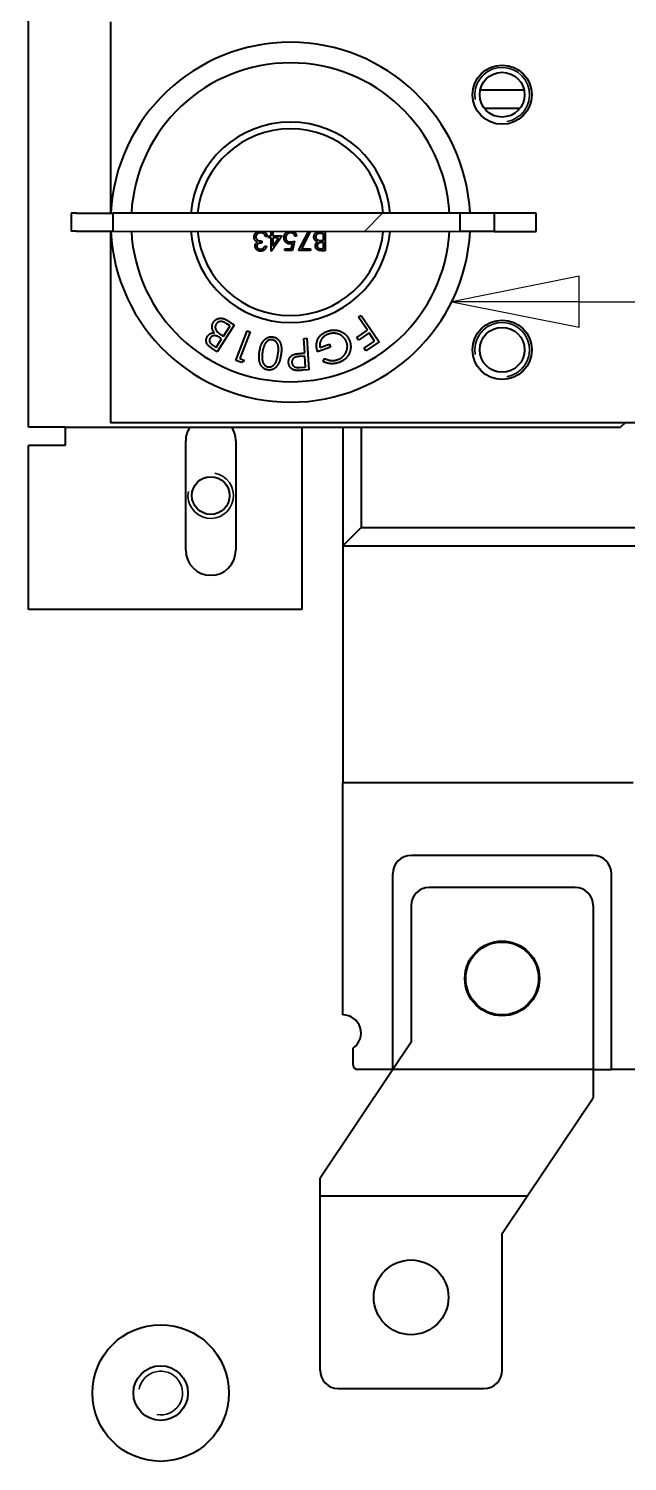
# Model space of a CAD drawing. Header units: millimetres. Extents: x 0 to 5887, y 0 to 4158.
# Drawn here: x 1033.8 to 1099.5, y 3104.4 to 3261.6 of the extents above; entities that cross this region are included whole.
import ezdxf

# ---------------------------------------------------------------- set-up
doc = ezdxf.new("R2010")
doc.units = ezdxf.units.MM
doc.header["$LTSCALE"] = 7
for name, color, linetype, lineweight in [('가시적인 것(ISO)', 3, 'Continuous', 40), ('가시적인 좁은 것(ISO)', 3, 'Continuous', 35), ('기호(ISO)', 5, 'Continuous', 25), ('해치(ISO)', 7, 'Continuous', 18)]:
    doc.layers.add(name, color=color, linetype=linetype, lineweight=lineweight)

# ---------------------------------------------------------------- blocks, each defined once
blk = doc.blocks.new('품번기호9')
at = {"layer": '기호(ISO)', "color": 7}
for p, q in [((156.321, 462.066), (154.321, 461.666)), ((156.321, 461.266), (156.321, 462.066)), ((156.321, 461.666), (154.321, 461.666)), ((154.321, 461.666), (156.321, 461.266)), ((156.321, 461.666), (198.579, 461.666))]:
    blk.add_line(p, q, dxfattribs=at)
at = {"layer": '기호(ISO)', "color": 7, "flags": 128}
blk.add_lwpolyline([(156.321, 462.066), (154.321, 461.666), (156.321, 461.266), (156.321, 462.066)], dxfattribs=at)
at = {"layer": '기호(ISO)', "color": 7}
blk.add_solid([(156.321, 462.066), (154.321, 461.666), (156.321, 461.266), (156.321, 462.066)], dxfattribs=at)

msp = doc.modelspace()

# ---------------------------------------------------------------- hatches: boundary and pattern name
at = {"layer": '해치(ISO)'}
h = msp.add_hatch(dxfattribs=at)
h.set_pattern_fill('ANSI31', color=256, scale=177.8, style=0)
h.set_pattern_definition([(45, (0, 0), (-15.71545, 15.71545), [])])
h.paths.add_polyline_path([(1084.9068, 3241.3826), (1084.9059, 3239.3826), (1089.5332, 3239.3806), (1089.5341, 3241.3806)])
h.paths.add_polyline_path([(1081.1605, 3239.3842), (1081.1613, 3241.3842), (1043.0177, 3241.4008), (1043.0168, 3239.4008)])

# ---------------------------------------------------------------- linework, layer by layer
at = {"layer": '가시적인 것(ISO)'}
for p, q in [((1033.7836, 3217.8923), (1033.7836, 3262.8923)), ((1042.7836, 3262.3923), (1042.7836, 3241.4009)), ((1088.1908, 3254.8923), (1083.3765, 3254.8923)), ((1087.7315, 3252.8923), (1083.8358, 3252.8923)), ((1038.471, 3241.4028), (1038.4702, 3239.4028)), ((1039.0559, 3241.4025), (1038.471, 3241.4028)), ((1039.0559, 3241.4025), (1043.0177, 3241.4008)), ((1043.0177, 3241.4008), (1043.0168, 3239.4008)), ((1081.1613, 3241.3842), (1043.0177, 3241.4008)), ((1081.1605, 3239.3842), (1081.1613, 3241.3842)), ((1084.9068, 3241.3826), (1081.1613, 3241.3842)), ((1084.9068, 3241.3826), (1084.9059, 3239.3826)), ((1089.5341, 3241.3806), (1084.9068, 3241.3826)), ((1089.5332, 3239.3806), (1089.5341, 3241.3806)), ((1039.055, 3239.4025), (1038.4702, 3239.4028)), ((1039.055, 3239.4025), (1043.0168, 3239.4008)), ((1042.7836, 3239.4009), (1042.7836, 3218.3923)), ((1043.0168, 3239.4008), (1081.1605, 3239.3842)), ((1060.4163, 3238.9048), (1060.4165, 3239.3932)), ((1060.6065, 3239.3932), (1060.6063, 3238.9047)), ((1063.4278, 3237.2753), (1064.5135, 3239.3915)), ((1064.7054, 3239.3553), (1063.7493, 3237.4922)), ((1064.6399, 3239.3914), (1064.7054, 3239.3553)), ((1066.3595, 3239.3907), (1066.3586, 3237.274)), ((1084.9059, 3239.3826), (1081.1605, 3239.3842)), ((1084.9059, 3239.3826), (1089.5332, 3239.3806)), ((1059.3849, 3238.3354), (1059.3848, 3238.1183)), ((1059.9821, 3238.8236), (1059.7921, 3238.8236)), ((1060.172, 3238.6878), (1060.1721, 3238.9049)), ((1060.4162, 3238.6877), (1060.172, 3238.6878)), ((1060.1721, 3238.9049), (1060.4163, 3238.9048)), ((1060.4156, 3237.2223), (1060.4162, 3238.6877)), ((1061.6103, 3238.9043), (1060.4542, 3237.2223)), ((1060.6062, 3238.6876), (1060.6058, 3237.7683)), ((1060.6058, 3237.7683), (1061.2371, 3238.6873)), ((1061.2371, 3238.6873), (1060.6062, 3238.6876)), ((1060.6063, 3238.9047), (1061.6103, 3238.9043)), ((1062.6282, 3237.4927), (1062.7425, 3238.0494)), ((1062.9941, 3238.3338), (1062.7765, 3237.2755)), ((1063.2114, 3238.8493), (1063.0214, 3238.8494)), ((1066.1694, 3239.1736), (1065.8989, 3239.1738)), ((1066.169, 3238.1696), (1066.0414, 3238.1696)), ((1066.0432, 3238.3867), (1066.1691, 3238.3867)), ((1066.1687, 3237.4912), (1066.169, 3238.1696)), ((1066.1691, 3238.3867), (1066.1694, 3239.1736)), ((1059.7103, 3237.7653), (1059.9002, 3237.7653)), ((1060.4542, 3237.2223), (1060.4156, 3237.2223)), ((1061.9081, 3237.2759), (1061.9082, 3237.493)), ((1062.7765, 3237.2755), (1061.9081, 3237.2759)), ((1061.9082, 3237.493), (1062.6282, 3237.4927)), ((1064.7304, 3237.2747), (1063.4278, 3237.2753)), ((1063.7493, 3237.4922), (1064.7305, 3237.4918)), ((1064.7305, 3237.4918), (1064.7304, 3237.2747)), ((1065.9109, 3237.4913), (1066.1687, 3237.4912)), ((1066.3586, 3237.274), (1065.9456, 3237.2742)), ((1070.0227, 3229.9575), (1070.3109, 3230.151)), ((1070.9783, 3228.5356), (1070.0227, 3229.9575)), ((1070.3109, 3230.151), (1072.26, 3227.2505)), ((1056.371, 3229.1142), (1054.4738, 3226.1814)), ((1055.1707, 3227.8893), (1055.8978, 3229.0132)), ((1055.8978, 3229.0132), (1055.5353, 3229.2474)), ((1055.5654, 3229.6358), (1056.371, 3229.1142)), ((1056.5352, 3225.2327), (1057.772, 3228.488)), ((1058.0945, 3228.3653), (1056.979, 3225.429)), ((1057.772, 3228.488), (1058.0945, 3228.3653)), ((1069.8131, 3227.7525), (1070.9783, 3228.5356)), ((1054.0328, 3226.8734), (1054.3714, 3226.6547)), ((1054.3714, 3226.6547), (1054.9793, 3227.5942)), ((1054.9793, 3227.5942), (1054.8117, 3227.7021)), ((1055.0052, 3227.9959), (1055.1707, 3227.8893)), ((1063.9983, 3227.6478), (1064.3461, 3227.6695)), ((1064.1, 3226.0289), (1063.9983, 3227.6478)), ((1064.3461, 3227.6695), (1064.5648, 3224.1885)), ((1065.776, 3226.6326), (1066.8242, 3227.0021)), ((1066.8242, 3227.0021), (1066.9364, 3226.6852)), ((1070.0052, 3227.4664), (1069.8131, 3227.7525)), ((1071.1705, 3228.2496), (1070.0052, 3227.4664)), ((1070.6145, 3226.5599), (1071.7797, 3227.343)), ((1072.26, 3227.2505), (1070.8066, 3226.2738)), ((1071.7797, 3227.343), (1071.1705, 3228.2496)), ((1054.4738, 3226.1814), (1053.8954, 3226.5558)), ((1057.1746, 3224.9894), (1056.5352, 3225.2327)), ((1056.979, 3225.429), (1057.4908, 3225.2348)), ((1057.4908, 3225.2348), (1057.1746, 3224.9894)), ((1064.1217, 3225.6882), (1063.5321, 3225.6587)), ((1063.8518, 3226.0135), (1064.1, 3226.0289)), ((1064.196, 3224.5054), (1064.1217, 3225.6882)), ((1066.9364, 3226.6852), (1065.5194, 3226.186)), ((1066.1224, 3225.0943), (1066.292, 3225.426)), ((1070.8066, 3226.2738), (1070.6145, 3226.5599)), ((1063.5812, 3224.4668), (1064.196, 3224.5054)), ((1064.5648, 3224.1885), (1063.8714, 3224.145)), ((1037.7836, 3217.8923), (1033.7836, 3217.8923)), ((1037.7836, 3217.8923), (1098.7836, 3217.8923)), ((1037.7836, 3217.8923), (1037.7836, 3215.8923)), ((1100.7836, 3218.3923), (1042.7836, 3218.3923)), ((1063.7836, 3217.8923), (1063.7836, 3197.8923)), ((1068.2836, 3217.8923), (1068.2836, 3204.8923)), ((1070.2836, 3217.8923), (1070.2836, 3206.8923)), ((1099.2836, 3218.3923), (1098.7836, 3217.8923)), ((1037.7836, 3215.8923), (1033.7836, 3215.8923)), ((1033.7836, 3197.8923), (1033.7836, 3215.8923)), ((1051.0336, 3204.3923), (1051.0336, 3216.3923)), ((1056.5336, 3216.3923), (1056.5336, 3204.3923)), ((1070.2836, 3206.8923), (1068.2836, 3204.8923)), ((1070.2836, 3206.8923), (1109.7836, 3206.8923)), ((1068.2836, 3204.8923), (1109.7836, 3204.8923)), ((1068.2836, 3204.8923), (1068.2836, 3178.8923)), ((1063.7836, 3197.8923), (1033.7836, 3197.8923)), ((1068.2836, 3153.3923), (1068.2836, 3178.8923)), ((1068.2836, 3178.8923), (1100.1836, 3178.8923)), ((1095.7836, 3170.8923), (1075.7836, 3170.8923)), ((1073.7836, 3147.3923), (1073.7836, 3168.8923)), ((1097.7836, 3147.3923), (1097.7836, 3168.8923)), ((1093.7836, 3167.3923), (1077.7836, 3167.3923)), ((1075.7836, 3165.3923), (1075.7836, 3150.3923)), ((1095.7836, 3165.3923), (1095.7836, 3147.3923)), ((1069.4336, 3147.8923), (1069.4336, 3149.756)), ((1075.7836, 3150.3923), (1073.7836, 3147.4091)), ((1073.7724, 3147.3923), (1065.7836, 3135.4761)), ((1073.7836, 3147.3923), (1069.9336, 3147.3923)), ((1095.7836, 3147.3923), (1073.7836, 3147.3923)), ((1095.7836, 3147.3923), (1097.7836, 3147.3923)), ((1095.7836, 3147.3923), (1095.7836, 3144.3085)), ((1102.1336, 3147.3923), (1097.7836, 3147.3923)), ((1088.5436, 3133.5092), (1095.7836, 3144.3085)), ((1065.7836, 3133.5092), (1065.7836, 3135.4761)), ((1088.5436, 3133.5092), (1065.7836, 3133.5092)), ((1065.7836, 3114.3923), (1065.7836, 3133.5092)), ((1085.7836, 3129.3923), (1088.5436, 3133.5092)), ((1085.7836, 3114.3923), (1085.7836, 3129.3923)), ((1067.7836, 3112.3923), (1083.7836, 3112.3923))]:
    msp.add_line(p, q, dxfattribs=at)
for centre, radius in [((1085.7836, 3254.3923), 3.25), ((1085.7836, 3254.3923), 2.4585), ((1085.7836, 3226.3923), 3.25), ((1085.7836, 3226.3923), 2.4585), ((1053.7836, 3210.3923), 2.067), ((1085.7836, 3157.3923), 4.1), ((1085.7836, 3157.3923), 4), ((1075.7836, 3122.3923), 4.1), ((1048.2836, 3111.8923), 7.5), ((1048.2836, 3111.8923), 3)]:
    msp.add_circle(centre, radius, dxfattribs=at)
for centre, radius, start, end in [((1062.5336, 3240.3923), 19.75, 2.877428, 177.072842), ((1062.5336, 3240.3923), 17.5, 3.250964, 176.699306), ((1062.5336, 3240.3923), 11, 5.191043, 174.759226), ((1062.5336, 3240.3923), 10.25, 5.573873, 174.376397), ((1062.5336, 3240.3923), 19.75, 182.877428, 357.072842), ((1062.5336, 3240.3923), 17.5, 183.250964, 356.699306), ((1062.5336, 3240.3923), 11, 185.191043, 354.759226), ((1062.5336, 3240.3923), 10.25, 185.573873, 354.376397), ((1053.7836, 3216.3923), 2.75, 146.944269, 180), ((1053.7836, 3216.3923), 2.75, 0, 33.055731), ((1053.7836, 3204.3923), 2.75, 180, 0), ((1075.7836, 3168.8923), 2, 90, 180), ((1095.7836, 3168.8923), 2, 0, 90), ((1077.7836, 3165.3923), 2, 90, 180), ((1093.7836, 3165.3923), 2, 0, 90), ((1068.2836, 3151.3923), 2, 305.099632, 90), ((1069.9336, 3147.8923), 0.5, 180, 270), ((1067.7836, 3114.3923), 2, 180, 270), ((1083.7836, 3114.3923), 2, 270, 0)]:
    msp.add_arc(centre, radius, start, end, dxfattribs=at)
for points, knots in [([(1058.5438, 3238.7652), (1058.5449, 3238.7949), (1058.5471, 3238.854), (1058.5665, 3238.9414), (1058.5965, 3239.0268), (1058.6392, 3239.1084), (1058.6912, 3239.1849), (1058.753, 3239.2532), (1058.8239, 3239.312), (1058.8997, 3239.359), (1058.9528, 3239.3838), (1058.9783, 3239.3939)], [0, 0, 0, 0, 0.079648251, 0.158921676, 0.239619495, 0.32260943, 0.406034637, 0.487602095, 0.569684627, 0.653036145, 0.726877325, 0.726877325, 0.726877325, 0.726877325]), ([(1059.5698, 3239.3936), (1059.5758, 3239.3912), (1059.6001, 3239.3807), (1059.6415, 3239.3596), (1059.6926, 3239.3273), (1059.7405, 3239.2898), (1059.7852, 3239.2479), (1059.8255, 3239.2008), (1059.8622, 3239.1494), (1059.8942, 3239.093), (1059.923, 3239.0325), (1059.9466, 3238.9671), (1059.9675, 3238.8972), (1059.9771, 3238.8485), (1059.9821, 3238.8236)], [0.289851368, 0.289851368, 0.289851368, 0.289851368, 0.308548432, 0.366397963, 0.424542189, 0.483169996, 0.5422434, 0.601739352, 0.662506002, 0.724855513, 0.789127829, 0.8563464, 0.926295235, 1, 1, 1, 1]), ([(1061.8273, 3238.7011), (1061.8278, 3238.7183), (1061.8286, 3238.7526), (1061.8327, 3238.8035), (1061.8405, 3238.8533), (1061.851, 3238.902), (1061.8647, 3238.9496), (1061.8812, 3238.9961), (1061.9014, 3239.0413), (1061.9236, 3239.0857), (1061.9485, 3239.1281), (1061.9763, 3239.1678), (1062.0055, 3239.2053), (1062.037, 3239.2403), (1062.071, 3239.2725), (1062.1071, 3239.3021), (1062.145, 3239.3296), (1062.1854, 3239.3539), (1062.2258, 3239.3755), (1062.2536, 3239.3872), (1062.2668, 3239.3924)], [0, 0, 0, 0, 0.044014471, 0.087434124, 0.130118399, 0.172553695, 0.214554756, 0.256298092, 0.298438225, 0.340849003, 0.382715189, 0.423924045, 0.464246243, 0.504073671, 0.543861906, 0.583566725, 0.623094319, 0.663229061, 0.703551259, 0.739999376, 0.739999376, 0.739999376, 0.739999376]), ([(1062.834, 3239.3922), (1062.8415, 3239.3888), (1062.8665, 3239.377), (1062.9073, 3239.3532), (1062.956, 3239.3199), (1063.0011, 3239.2807), (1063.0429, 3239.2378), (1063.0803, 3239.1912), (1063.1136, 3239.1418), (1063.1423, 3239.0892), (1063.1668, 3239.0336), (1063.186, 3238.9749), (1063.2015, 3238.9133), (1063.2081, 3238.8708), (1063.2114, 3238.8493)], [0.28511236, 0.28511236, 0.28511236, 0.28511236, 0.310637179, 0.370766408, 0.431614744, 0.493522974, 0.555883455, 0.617342367, 0.678668039, 0.74071136, 0.802985363, 0.86680258, 0.932347171, 1, 1, 1, 1]), ([(1065.1109, 3238.7904), (1065.1115, 3238.811), (1065.1127, 3238.8517), (1065.1213, 3238.9114), (1065.1359, 3238.9685), (1065.1559, 3239.0233), (1065.182, 3239.0757), (1065.2138, 3239.1257), (1065.2517, 3239.173), (1065.2941, 3239.2179), (1065.342, 3239.2583), (1065.3938, 3239.2943), (1065.4499, 3239.3238), (1065.5096, 3239.3487), (1065.5734, 3239.3676), (1065.6412, 3239.3809), (1065.7128, 3239.3898), (1065.7619, 3239.3905), (1065.7871, 3239.3909)], [0, 0, 0, 0, 0.06116028, 0.12033456, 0.17818026, 0.23523513, 0.29268296, 0.35118625, 0.41045661, 0.47171985, 0.5337612, 0.59573902, 0.65788752, 0.72129518, 0.78682251, 0.85468615, 0.92547799, 1, 1, 1, 1]), ([(1058.67, 3238.3891), (1058.6598, 3238.403), (1058.6396, 3238.4307), (1058.6147, 3238.4752), (1058.5921, 3238.5202), (1058.5745, 3238.5668), (1058.5609, 3238.6147), (1058.5511, 3238.6637), (1058.5451, 3238.7141), (1058.5443, 3238.7481), (1058.5438, 3238.7652)], [0, 0, 0, 0, 0.12813551, 0.25417271, 0.37811165, 0.50171226, 0.62398631, 0.74709561, 0.87287464, 1, 1, 1, 1]), ([(1058.6519, 3237.773), (1058.6527, 3237.7954), (1058.654, 3237.8392), (1058.6658, 3237.9031), (1058.6855, 3237.9634), (1058.7128, 3238.0202), (1058.7481, 3238.0732), (1058.7908, 3238.1226), (1058.8413, 3238.1685), (1058.8796, 3238.1948), (1058.8993, 3238.2084)], [0, 0, 0, 0, 0.12806755, 0.25060832, 0.37063017, 0.49007225, 0.61037476, 0.73431307, 0.8632165, 1, 1, 1, 1]), ([(1058.8993, 3238.2084), (1058.8768, 3238.2192), (1058.8322, 3238.2408), (1058.7714, 3238.2831), (1058.7162, 3238.3319), (1058.6855, 3238.37), (1058.67, 3238.3891)], [0, 0, 0, 0, 0.2538796, 0.50300892, 0.75029108, 1, 1, 1, 1]), ([(1059.2729, 3239.2309), (1059.2531, 3239.2306), (1059.2144, 3239.2298), (1059.1578, 3239.2232), (1059.1041, 3239.2134), (1059.0536, 3239.1984), (1059.0059, 3239.1798), (1058.9615, 3239.1564), (1058.9199, 3239.129), (1058.8816, 3239.0979), (1058.8471, 3239.0638), (1058.8168, 3239.0281), (1058.791, 3238.991), (1058.7702, 3238.9523), (1058.7537, 3238.9121), (1058.7426, 3238.8703), (1058.7348, 3238.8274), (1058.7341, 3238.7981), (1058.7338, 3238.7834)], [0, 0, 0, 0, 0.07607174, 0.14875171, 0.21840279, 0.28575958, 0.35059802, 0.41496404, 0.47806934, 0.54176068, 0.60434986, 0.66407502, 0.72146362, 0.77758713, 0.83264445, 0.88784351, 0.94346034, 1, 1, 1, 1]), ([(1058.7338, 3238.7834), (1058.7347, 3238.7637), (1058.7365, 3238.7243), (1058.7506, 3238.6664), (1058.7738, 3238.6106), (1058.8062, 3238.5579), (1058.8457, 3238.5091), (1058.8919, 3238.4655), (1058.9451, 3238.4295), (1058.9941, 3238.4046), (1059.0375, 3238.3876), (1059.0746, 3238.3763), (1059.1162, 3238.3667), (1059.1617, 3238.3578), (1059.2115, 3238.3502), (1059.2655, 3238.3439), (1059.3238, 3238.3388), (1059.3641, 3238.3365), (1059.3849, 3238.3354)], [0, 0, 0, 0, 0.066909186, 0.13348544, 0.201035117, 0.27123434, 0.342879984, 0.41383613, 0.485976622, 0.560229557, 0.599884181, 0.64405484, 0.691891932, 0.744687524, 0.801491775, 0.862857698, 0.929328379, 1, 1, 1, 1]), ([(1059.3848, 3238.1183), (1059.3586, 3238.1178), (1059.3073, 3238.117), (1059.2324, 3238.1065), (1059.1607, 3238.092), (1059.0939, 3238.0697), (1059.033, 3238.0438), (1058.9802, 3238.0137), (1058.9362, 3237.9802), (1058.9012, 3237.9428), (1058.8749, 3237.9027), (1058.8556, 3237.8609), (1058.8442, 3237.8171), (1058.8427, 3237.7871), (1058.8419, 3237.7721)], [0, 0, 0, 0, 0.11016555, 0.21578726, 0.31802743, 0.41757395, 0.51165049, 0.5961621, 0.67293453, 0.74366956, 0.810677, 0.87405896, 0.9366963, 1, 1, 1, 1]), ([(1059.6265, 3239.1163), (1059.6146, 3239.1254), (1059.591, 3239.1437), (1059.5524, 3239.167), (1059.5119, 3239.1872), (1059.4684, 3239.2026), (1059.4231, 3239.2157), (1059.3751, 3239.2242), (1059.3248, 3239.2301), (1059.2904, 3239.2306), (1059.2729, 3239.2309)], [0, 0, 0, 0, 0.118271305, 0.236177533, 0.355662933, 0.475904165, 0.600127342, 0.728608116, 0.861313476, 1, 1, 1, 1]), ([(1059.7921, 3238.8236), (1059.7872, 3238.8399), (1059.7776, 3238.8716), (1059.7612, 3238.9173), (1059.7426, 3238.9591), (1059.7226, 3238.9974), (1059.7015, 3239.0327), (1059.678, 3239.0639), (1059.6537, 3239.0924), (1059.6354, 3239.1084), (1059.6265, 3239.1163)], [0, 0, 0, 0, 0.14977039, 0.29131641, 0.42596637, 0.55215957, 0.67152741, 0.78612163, 0.89532507, 1, 1, 1, 1]), ([(1062.4932, 3238.0084), (1062.4695, 3238.0089), (1062.4231, 3238.0099), (1062.3551, 3238.0196), (1062.2902, 3238.0348), (1062.2285, 3238.0561), (1062.1699, 3238.0833), (1062.115, 3238.1172), (1062.0629, 3238.1569), (1062.0146, 3238.2025), (1061.9707, 3238.2526), (1061.9322, 3238.3066), (1061.8995, 3238.3638), (1061.8732, 3238.4247), (1061.8521, 3238.4888), (1061.8382, 3238.5567), (1061.8289, 3238.6277), (1061.8279, 3238.6763), (1061.8273, 3238.7011)], [0, 0, 0, 0, 0.06580765, 0.12939427, 0.19089406, 0.25128107, 0.31081496, 0.37037099, 0.43076826, 0.49288125, 0.55510395, 0.61606705, 0.67725603, 0.73825981, 0.80076213, 0.86477758, 0.93104529, 1, 1, 1, 1]), ([(1062.5548, 3239.2295), (1062.5366, 3239.229), (1062.501, 3239.228), (1062.4485, 3239.2205), (1062.3978, 3239.209), (1062.3494, 3239.1917), (1062.3025, 3239.1706), (1062.2582, 3239.1436), (1062.2153, 3239.1125), (1062.1751, 3239.0768), (1062.1383, 3239.0376), (1062.1058, 3238.9956), (1062.0787, 3238.9508), (1062.0558, 3238.9039), (1062.0385, 3238.8545), (1062.0261, 3238.8028), (1062.0188, 3238.7487), (1062.0178, 3238.7117), (1062.0173, 3238.6929)], [0, 0, 0, 0, 0.0642073, 0.12642469, 0.18768028, 0.24821642, 0.30830506, 0.36966099, 0.43169855, 0.49594689, 0.55975802, 0.62229541, 0.68391064, 0.74509241, 0.80674023, 0.86908662, 0.93329, 1, 1, 1, 1]), ([(1062.0173, 3238.6929), (1062.0177, 3238.6759), (1062.0185, 3238.6427), (1062.0248, 3238.5941), (1062.0359, 3238.5481), (1062.0512, 3238.5045), (1062.0707, 3238.4632), (1062.0946, 3238.4242), (1062.1232, 3238.3881), (1062.1559, 3238.3548), (1062.1917, 3238.324), (1062.2313, 3238.2978), (1062.2737, 3238.2757), (1062.3186, 3238.2566), (1062.367, 3238.243), (1062.4178, 3238.2327), (1062.4718, 3238.2267), (1062.5087, 3238.2259), (1062.5276, 3238.2254)], [0, 0, 0, 0, 0.06535138, 0.12791603, 0.18836021, 0.24721608, 0.30563013, 0.36376984, 0.42266091, 0.48268729, 0.54330022, 0.60411796, 0.66496489, 0.72741349, 0.79146763, 0.85805544, 0.92703681, 1, 1, 1, 1]), ([(1062.7425, 3238.0494), (1062.7201, 3238.0432), (1062.6767, 3238.0312), (1062.6126, 3238.018), (1062.5517, 3238.01), (1062.5123, 3238.0089), (1062.4932, 3238.0084)], [0, 0, 0, 0, 0.27506837, 0.53290146, 0.77397346, 1, 1, 1, 1]), ([(1062.5276, 3238.2254), (1062.544, 3238.2258), (1062.5779, 3238.2265), (1062.6299, 3238.2318), (1062.6845, 3238.2404), (1062.7415, 3238.2522), (1062.8012, 3238.2677), (1062.8633, 3238.2862), (1062.928, 3238.3084), (1062.9716, 3238.3252), (1062.9941, 3238.3338)], [0, 0, 0, 0, 0.10220304, 0.21102334, 0.32509966, 0.4465021, 0.57378772, 0.70890071, 0.85035787, 1, 1, 1, 1]), ([(1063.0214, 3238.8494), (1063.0168, 3238.8696), (1063.0078, 3238.9084), (1062.9881, 3238.9629), (1062.964, 3239.0115), (1062.9354, 3239.0548), (1062.9012, 3239.0925), (1062.8622, 3239.1262), (1062.8184, 3239.1565), (1062.7698, 3239.1818), (1062.7185, 3239.2034), (1062.6649, 3239.2178), (1062.6103, 3239.2279), (1062.5733, 3239.229), (1062.5548, 3239.2295)], [0, 0, 0, 0, 0.09468725, 0.18199416, 0.26437695, 0.34217986, 0.41861761, 0.49650908, 0.57736909, 0.66151059, 0.74673255, 0.83125798, 0.91520562, 1, 1, 1, 1]), ([(1065.5182, 3238.2492), (1065.4941, 3238.2584), (1065.4481, 3238.2761), (1065.3848, 3238.3073), (1065.3303, 3238.3413), (1065.2841, 3238.3784), (1065.2446, 3238.4184), (1065.2101, 3238.4619), (1065.1807, 3238.5094), (1065.1555, 3238.5605), (1065.1358, 3238.6146), (1065.1211, 3238.6711), (1065.1127, 3238.7301), (1065.1115, 3238.7701), (1065.1109, 3238.7904)], [0, 0, 0, 0, 0.10605749, 0.20291426, 0.29030017, 0.37022257, 0.44638372, 0.5213969, 0.59829108, 0.67614247, 0.7555287, 0.83488717, 0.91664605, 1, 1, 1, 1]), ([(1065.2733, 3237.799), (1065.274, 3237.8223), (1065.2753, 3237.8683), (1065.2878, 3237.9355), (1065.3072, 3237.9994), (1065.3343, 3238.0599), (1065.3695, 3238.1155), (1065.4111, 3238.1668), (1065.4614, 3238.2115), (1065.499, 3238.2365), (1065.5182, 3238.2492)], [0, 0, 0, 0, 0.13056911, 0.25658061, 0.38055162, 0.50362292, 0.62573932, 0.74754858, 0.87176612, 1, 1, 1, 1]), ([(1065.9456, 3237.2742), (1065.9254, 3237.2743), (1065.8862, 3237.2745), (1065.8292, 3237.2777), (1065.7758, 3237.2821), (1065.7261, 3237.289), (1065.6799, 3237.2974), (1065.6372, 3237.3075), (1065.5982, 3237.3197), (1065.5515, 3237.3389), (1065.4984, 3237.3676), (1065.4408, 3237.4099), (1065.3916, 3237.4616), (1065.3492, 3237.52), (1065.3155, 3237.5842), (1065.2911, 3237.6527), (1065.2757, 3237.7246), (1065.2741, 3237.774), (1065.2733, 3237.799)], [0, 0, 0, 0, 0.0625941, 0.12132294, 0.17668014, 0.2283651, 0.27686845, 0.32187913, 0.36409863, 0.4033557, 0.47796795, 0.55053546, 0.62358446, 0.69817488, 0.77335367, 0.84728113, 0.92281834, 1, 1, 1, 1]), ([(1065.8989, 3239.1738), (1065.8795, 3239.1735), (1065.8422, 3239.1731), (1065.7883, 3239.1717), (1065.7384, 3239.1684), (1065.6926, 3239.1632), (1065.6505, 3239.1575), (1065.6126, 3239.1499), (1065.5785, 3239.1412), (1065.5391, 3239.1277), (1065.4946, 3239.1067), (1065.4467, 3239.0751), (1065.4041, 3239.0374), (1065.3679, 3238.9938), (1065.3382, 3238.9464), (1065.3166, 3238.8961), (1065.3033, 3238.8438), (1065.3017, 3238.8082), (1065.3009, 3238.7903)], [0, 0, 0, 0, 0.07250249, 0.13973899, 0.20179513, 0.25982193, 0.31220599, 0.36077343, 0.40454034, 0.4436981, 0.51684079, 0.58787434, 0.65796542, 0.72896939, 0.79930772, 0.86663578, 0.93311633, 1, 1, 1, 1]), ([(1065.3009, 3238.7903), (1065.301, 3238.7791), (1065.3014, 3238.7569), (1065.3064, 3238.7243), (1065.3136, 3238.6927), (1065.323, 3238.6621), (1065.3366, 3238.6329), (1065.3526, 3238.6047), (1065.3713, 3238.5773), (1065.4005, 3238.5427), (1065.4429, 3238.5028), (1065.5032, 3238.4637), (1065.5717, 3238.4322), (1065.6215, 3238.4188), (1065.6471, 3238.4119)], [0, 0, 0, 0, 0.0602874, 0.11960235, 0.17750337, 0.23514266, 0.29213259, 0.35087121, 0.41009786, 0.47073152, 0.5948287, 0.72257882, 0.85669139, 1, 1, 1, 1]), ([(1066.0414, 3238.1696), (1066.0227, 3238.1694), (1065.9867, 3238.169), (1065.9345, 3238.1676), (1065.886, 3238.1639), (1065.8414, 3238.1602), (1065.8006, 3238.1541), (1065.7639, 3238.1469), (1065.7306, 3238.1392), (1065.6921, 3238.1262), (1065.6486, 3238.1069), (1065.6021, 3238.077), (1065.5611, 3238.0414), (1065.5265, 3238.0003), (1065.4982, 3237.9551), (1065.4785, 3237.9063), (1065.4651, 3237.8554), (1065.4639, 3237.8205), (1065.4633, 3237.8027)], [0, 0, 0, 0, 0.07230103, 0.13970033, 0.20228851, 0.26059953, 0.31319033, 0.36173893, 0.40570648, 0.44553998, 0.51883196, 0.58977824, 0.65886748, 0.72843048, 0.7972827, 0.86481538, 0.93136375, 1, 1, 1, 1]), ([(1065.4633, 3237.8027), (1065.4636, 3237.791), (1065.4642, 3237.7679), (1065.4693, 3237.7343), (1065.478, 3237.7027), (1065.4891, 3237.6727), (1065.5047, 3237.6451), (1065.5231, 3237.6192), (1065.5452, 3237.5956), (1065.5705, 3237.5736), (1065.5995, 3237.5541), (1065.6323, 3237.537), (1065.6693, 3237.5232), (1065.7099, 3237.5112), (1065.7547, 3237.5027), (1065.8032, 3237.4956), (1065.8557, 3237.492), (1065.8921, 3237.4915), (1065.9109, 3237.4913)], [0, 0, 0, 0, 0.05700313, 0.11181787, 0.16440237, 0.2158698, 0.26684111, 0.31747896, 0.36990214, 0.42340045, 0.4797184, 0.5392415, 0.60243069, 0.67102955, 0.7444848, 0.82345397, 0.90874031, 1, 1, 1, 1]), ([(1065.6471, 3238.4119), (1065.6574, 3238.4098), (1065.6798, 3238.4053), (1065.7162, 3238.4005), (1065.7577, 3238.3962), (1065.8046, 3238.393), (1065.8567, 3238.3898), (1065.9143, 3238.3885), (1065.977, 3238.3869), (1066.0205, 3238.3868), (1066.0432, 3238.3867)], [0, 0, 0, 0, 0.07930649, 0.17195282, 0.27705651, 0.39473058, 0.52617732, 0.67134477, 0.82928526, 1, 1, 1, 1]), ([(1059.2699, 3237.2228), (1059.2423, 3237.2236), (1059.1876, 3237.2253), (1059.1073, 3237.2404), (1059.0299, 3237.2643), (1058.9562, 3237.2973), (1058.8878, 3237.3379), (1058.8269, 3237.3863), (1058.7744, 3237.4415), (1058.7303, 3237.5024), (1058.6958, 3237.5676), (1058.6704, 3237.6346), (1058.6549, 3237.7033), (1058.6529, 3237.7498), (1058.6519, 3237.773)], [0, 0, 0, 0, 0.090254249, 0.178539792, 0.266093034, 0.354630978, 0.441886153, 0.525746915, 0.608113634, 0.690197273, 0.770821484, 0.848326181, 0.92401174, 1, 1, 1, 1]), ([(1058.8419, 3237.7721), (1058.8421, 3237.761), (1058.8426, 3237.739), (1058.8489, 3237.7069), (1058.8583, 3237.6758), (1058.8713, 3237.6457), (1058.8887, 3237.617), (1058.9095, 3237.5894), (1058.9343, 3237.563), (1058.9626, 3237.5383), (1058.9931, 3237.5149), (1059.0265, 3237.495), (1059.0618, 3237.4779), (1059.0991, 3237.4639), (1059.1385, 3237.4533), (1059.1797, 3237.4457), (1059.223, 3237.4409), (1059.2525, 3237.4402), (1059.2675, 3237.4399)], [0, 0, 0, 0, 0.05527455, 0.10996609, 0.16324744, 0.21807619, 0.27330087, 0.3309093, 0.39099452, 0.45417595, 0.51886154, 0.58331053, 0.64851668, 0.71503089, 0.78250207, 0.85232269, 0.92492849, 1, 1, 1, 1]), ([(1059.2675, 3237.4399), (1059.2916, 3237.4407), (1059.3386, 3237.4423), (1059.4065, 3237.4567), (1059.4696, 3237.4797), (1059.5178, 3237.507), (1059.5535, 3237.5341), (1059.5789, 3237.5577), (1059.6039, 3237.584), (1059.6268, 3237.6145), (1059.65, 3237.6472), (1059.6711, 3237.6837), (1059.6916, 3237.7231), (1059.7039, 3237.751), (1059.7103, 3237.7653)], [0, 0, 0, 0, 0.12271194, 0.23968496, 0.35181586, 0.46376613, 0.52081779, 0.57944829, 0.64060415, 0.70529751, 0.77363388, 0.84466938, 0.92005651, 1, 1, 1, 1]), ([(1059.9002, 3237.7653), (1059.8951, 3237.744), (1059.885, 3237.7023), (1059.864, 3237.6428), (1059.8411, 3237.5865), (1059.8136, 3237.5344), (1059.7837, 3237.4856), (1059.7493, 3237.441), (1059.7122, 3237.3997), (1059.6712, 3237.363), (1059.6282, 3237.3298), (1059.5825, 3237.3014), (1059.5352, 3237.2771), (1059.4859, 3237.257), (1059.4344, 3237.2419), (1059.3812, 3237.2309), (1059.3262, 3237.2238), (1059.2889, 3237.2231), (1059.2699, 3237.2228)], [0, 0, 0, 0, 0.07262535, 0.14197661, 0.20898493, 0.27395687, 0.33688935, 0.39874495, 0.46011589, 0.52082492, 0.58099446, 0.64015193, 0.69862245, 0.75727108, 0.81642669, 0.87625405, 0.93716529, 1, 1, 1, 1]), ([(1054.1933, 3228.2546), (1054.1654, 3228.2911), (1054.1122, 3228.3604), (1054.046, 3228.4665), (1053.9937, 3228.5667), (1053.9574, 3228.6636), (1053.9334, 3228.7581), (1053.9219, 3228.8528), (1053.9196, 3228.9484), (1053.9278, 3229.0447), (1053.9478, 3229.1398), (1053.9772, 3229.2333), (1054.018, 3229.324), (1054.0525, 3229.3812), (1054.07, 3229.4101)], [0, 0, 0, 0, 0.11000736, 0.20905678, 0.29889368, 0.38016559, 0.45629782, 0.53187698, 0.60799276, 0.68494307, 0.76263638, 0.84014411, 0.91928472, 1, 1, 1, 1]), ([(1054.07, 3229.4101), (1054.0892, 3229.4386), (1054.1271, 3229.4947), (1054.1939, 3229.57), (1054.2663, 3229.6366), (1054.3437, 3229.6957), (1054.428, 3229.7449), (1054.518, 3229.7856), (1054.6139, 3229.8178), (1054.7145, 3229.8416), (1054.8185, 3229.8561), (1054.9241, 3229.8576), (1055.0304, 3229.8495), (1055.1368, 3229.8286), (1055.2441, 3229.7976), (1055.3518, 3229.7554), (1055.4594, 3229.7007), (1055.5295, 3229.6578), (1055.5654, 3229.6358)], [0, 0, 0, 0, 0.06083614, 0.11975727, 0.17772522, 0.23473307, 0.29184889, 0.34998489, 0.40937903, 0.47058959, 0.53278343, 0.59485056, 0.65710354, 0.72111991, 0.78658364, 0.85457251, 0.92543213, 1, 1, 1, 1]), ([(1054.3784, 3229.218), (1054.3593, 3229.1854), (1054.3218, 3229.1215), (1054.2891, 3229.0155), (1054.2755, 3228.9061), (1054.282, 3228.7937), (1054.3089, 3228.681), (1054.3562, 3228.5715), (1054.4221, 3228.4653), (1054.4788, 3228.4018), (1054.5082, 3228.3689)], [0, 0, 0, 0, 0.12133259, 0.23831434, 0.3544611, 0.47518645, 0.59907408, 0.72598715, 0.8583055, 1, 1, 1, 1]), ([(1055.5353, 3229.2474), (1055.5092, 3229.2638), (1055.4588, 3229.2955), (1055.3851, 3229.3402), (1055.3151, 3229.3786), (1055.2491, 3229.412), (1055.1868, 3229.439), (1055.1291, 3229.4621), (1055.0752, 3229.479), (1055.0095, 3229.4939), (1054.9302, 3229.5019), (1054.8367, 3229.4985), (1054.7445, 3229.4816), (1054.6555, 3229.4506), (1054.5718, 3229.4087), (1054.4973, 3229.3548), (1054.4304, 3229.2928), (1054.3958, 3229.243), (1054.3784, 3229.218)], [0, 0, 0, 0, 0.070661962, 0.136174046, 0.197233304, 0.253460382, 0.305447369, 0.352540489, 0.395691036, 0.434629395, 0.506711075, 0.577383163, 0.648109909, 0.720524384, 0.792544487, 0.861579558, 0.930448579, 1, 1, 1, 1]), ([(1054.5082, 3228.3689), (1054.5197, 3228.357), (1054.5446, 3228.3314), (1054.5885, 3228.2942), (1054.6393, 3228.2527), (1054.6969, 3228.207), (1054.7636, 3228.1597), (1054.837, 3228.1077), (1054.9182, 3228.0523), (1054.9755, 3228.0152), (1055.0052, 3227.9959)], [0, 0, 0, 0, 0.07963137, 0.17222317, 0.27705267, 0.39577554, 0.52642924, 0.67109119, 0.82914292, 1, 1, 1, 1]), ([(1065.5194, 3226.186), (1065.4991, 3226.2485), (1065.4596, 3226.3705), (1065.42, 3226.5549), (1065.3958, 3226.734), (1065.3911, 3226.9088), (1065.4028, 3227.0784), (1065.4314, 3227.2434), (1065.4791, 3227.403), (1065.5424, 3227.5572), (1065.6228, 3227.7029), (1065.7167, 3227.8398), (1065.8262, 3227.9652), (1065.9501, 3228.0794), (1066.0879, 3228.1837), (1066.2411, 3228.2758), (1066.4077, 3228.3586), (1066.526, 3228.4033), (1066.5865, 3228.4261)], [0, 0, 0, 0, 0.07040353, 0.13728492, 0.20165649, 0.26376799, 0.32425223, 0.38347996, 0.44273308, 0.50233581, 0.56171678, 0.62074416, 0.67983363, 0.73953513, 0.80102138, 0.86460878, 0.93077792, 1, 1, 1, 1]), ([(1066.5865, 3228.4261), (1066.6243, 3228.4388), (1066.6987, 3228.4637), (1066.8106, 3228.4956), (1066.9216, 3228.5207), (1067.0313, 3228.5405), (1067.1399, 3228.5538), (1067.2471, 3228.5616), (1067.3531, 3228.5639), (1067.4578, 3228.5598), (1067.5611, 3228.5487), (1067.6636, 3228.5338), (1067.7647, 3228.512), (1067.8643, 3228.4837), (1067.9627, 3228.45), (1068.0598, 3228.4106), (1068.1558, 3228.3652), (1068.2182, 3228.3306), (1068.2496, 3228.3132)], [0, 0, 0, 0, 0.069338784, 0.136560527, 0.20248218, 0.267357501, 0.33047967, 0.392880691, 0.454319582, 0.514981876, 0.575091966, 0.635155236, 0.695076446, 0.755090102, 0.815296472, 0.875880968, 0.937567164, 1, 1, 1, 1]), ([(1053.8954, 3226.5558), (1053.8672, 3226.5743), (1053.8125, 3226.6102), (1053.7354, 3226.6656), (1053.665, 3226.7204), (1053.6012, 3226.7745), (1053.5432, 3226.8272), (1053.4937, 3226.8809), (1053.4498, 3226.9328), (1053.4004, 3227.0003), (1053.3521, 3227.0879), (1053.3097, 3227.198), (1053.2853, 3227.3133), (1053.2775, 3227.4318), (1053.2874, 3227.5504), (1053.3139, 3227.6664), (1053.3561, 3227.7789), (1053.3976, 3227.8481), (1053.4186, 3227.883)], [0, 0, 0, 0, 0.06317513, 0.12249852, 0.17805203, 0.23026898, 0.27924342, 0.32480175, 0.36709027, 0.4066063, 0.4813176, 0.55396636, 0.62699445, 0.70117998, 0.77589899, 0.84911602, 0.92371423, 1, 1, 1, 1]), ([(1053.4186, 3227.883), (1053.4405, 3227.914), (1053.4838, 3227.975), (1053.5609, 3228.0559), (1053.6481, 3228.1233), (1053.7431, 3228.1796), (1053.8468, 3228.2207), (1053.9568, 3228.2484), (1054.0735, 3228.2605), (1054.1527, 3228.2566), (1054.1933, 3228.2546)], [0, 0, 0, 0, 0.12568869, 0.2479089, 0.36881519, 0.49002158, 0.61276391, 0.73736823, 0.86513229, 1, 1, 1, 1]), ([(1053.7236, 3227.6853), (1053.7134, 3227.6687), (1053.6936, 3227.6363), (1053.6704, 3227.5851), (1053.6527, 3227.5342), (1053.6412, 3227.483), (1053.6363, 3227.4316), (1053.6379, 3227.3801), (1053.6448, 3227.3285), (1053.6583, 3227.2769), (1053.6788, 3227.2253), (1053.7072, 3227.1742), (1053.7428, 3227.123), (1053.7863, 3227.0723), (1053.837, 3227.0217), (1053.8953, 3226.9717), (1053.9607, 3226.9214), (1054.0083, 3226.8897), (1054.0328, 3226.8734)], [0, 0, 0, 0, 0.05916729, 0.11538711, 0.17015881, 0.22251297, 0.27456794, 0.32640467, 0.37870588, 0.43224952, 0.48800587, 0.54709221, 0.60931443, 0.67729855, 0.74957541, 0.82656779, 0.91061548, 1, 1, 1, 1]), ([(1054.8117, 3227.7021), (1054.787, 3227.7179), (1054.7393, 3227.7483), (1054.6693, 3227.7908), (1054.6026, 3227.827), (1054.5401, 3227.8589), (1054.4814, 3227.8855), (1054.4265, 3227.9075), (1054.3755, 3227.9246), (1054.3132, 3227.9394), (1054.2386, 3227.9488), (1054.1506, 3227.9478), (1054.0649, 3227.9326), (1053.9824, 3227.9055), (1053.9051, 3227.8664), (1053.8359, 3227.8157), (1053.7737, 3227.756), (1053.7404, 3227.709), (1053.7236, 3227.6853)], [0, 0, 0, 0, 0.07119721, 0.13740928, 0.19889838, 0.25552125, 0.30786648, 0.35552145, 0.39915069, 0.4382605, 0.51093648, 0.58134834, 0.65107472, 0.72163522, 0.79171668, 0.86042548, 0.92948292, 1, 1, 1, 1]), ([(1059.134, 3226.1815), (1059.1429, 3226.2341), (1059.1601, 3226.3368), (1059.1897, 3226.486), (1059.2244, 3226.626), (1059.2618, 3226.7569), (1059.3034, 3226.8787), (1059.348, 3226.9917), (1059.3963, 3227.0957), (1059.4483, 3227.191), (1059.5041, 3227.2779), (1059.5616, 3227.3586), (1059.6227, 3227.4323), (1059.6866, 3227.4995), (1059.7526, 3227.5613), (1059.8221, 3227.6156), (1059.8937, 3227.6648), (1059.9689, 3227.7056), (1060.0454, 3227.7409), (1060.1233, 3227.7696), (1060.2022, 3227.7922), (1060.2821, 3227.8086), (1060.3631, 3227.8173), (1060.4446, 3227.8212), (1060.5272, 3227.8176), (1060.5821, 3227.8103), (1060.6099, 3227.8067)], [0, 0, 0, 0, 0.06498691, 0.12682687, 0.18515129, 0.24054355, 0.29256155, 0.34186746, 0.38833891, 0.43215148, 0.47399355, 0.51395754, 0.5527638, 0.59040793, 0.62685843, 0.66272659, 0.69777244, 0.73254569, 0.76667362, 0.80034884, 0.83349806, 0.86659471, 0.89953069, 0.93257346, 0.96590056, 1, 1, 1, 1]), ([(1059.7251, 3227.0046), (1059.7097, 3226.9748), (1059.6785, 3226.9143), (1059.6379, 3226.8186), (1059.5989, 3226.7183), (1059.5641, 3226.6124), (1059.5324, 3226.5013), (1059.5048, 3226.3849), (1059.4791, 3226.2635), (1059.4655, 3226.1804), (1059.4586, 3226.138)], [0, 0, 0, 0, 0.110167585, 0.224290553, 0.342236332, 0.464686023, 0.591154489, 0.722602138, 0.858633823, 1, 1, 1, 1]), ([(1060.5496, 3227.4961), (1060.5115, 3227.5004), (1060.4355, 3227.5089), (1060.3203, 3227.4949), (1060.2059, 3227.4651), (1060.1137, 3227.4226), (1060.042, 3227.3798), (1059.9899, 3227.3414), (1059.9398, 3227.2985), (1059.892, 3227.2499), (1059.8469, 3227.1958), (1059.8029, 3227.1375), (1059.7622, 3227.0734), (1059.7376, 3227.0279), (1059.7251, 3227.0046)], [0, 0, 0, 0, 0.11147237, 0.22256854, 0.33622493, 0.45526865, 0.51737868, 0.57985834, 0.64370049, 0.70977334, 0.77849988, 0.84915872, 0.92275835, 1, 1, 1, 1]), ([(1061.1631, 3225.8744), (1061.1701, 3225.9215), (1061.1839, 3226.0131), (1061.1989, 3226.1467), (1061.2106, 3226.2717), (1061.2171, 3226.3884), (1061.2184, 3226.4967), (1061.216, 3226.5969), (1061.2084, 3226.6884), (1061.1965, 3226.7723), (1061.1801, 3226.8497), (1061.1601, 3226.9227), (1061.1351, 3226.9912), (1061.1082, 3227.0567), (1061.0756, 3227.1171), (1061.0408, 3227.1745), (1061.0013, 3227.2274), (1060.944, 3227.2906), (1060.8675, 3227.3598), (1060.7674, 3227.425), (1060.6618, 3227.4737), (1060.5869, 3227.4886), (1060.5496, 3227.4961)], [0, 0, 0, 0, 0.073814213, 0.143357293, 0.208000965, 0.268132739, 0.324202204, 0.375585167, 0.423135719, 0.466257971, 0.506552349, 0.54560513, 0.583245401, 0.6193891, 0.654985688, 0.68941645, 0.723272431, 0.756825635, 0.821378167, 0.882275293, 0.941220442, 1, 1, 1, 1]), ([(1060.6099, 3227.8067), (1060.6371, 3227.802), (1060.6909, 3227.7929), (1060.7689, 3227.7703), (1060.8443, 3227.7439), (1060.9169, 3227.7117), (1060.9861, 3227.6727), (1061.0533, 3227.6296), (1061.1161, 3227.5791), (1061.1768, 3227.5246), (1061.2337, 3227.4644), (1061.2854, 3227.398), (1061.3335, 3227.3272), (1061.376, 3227.2504), (1061.4146, 3227.1689), (1061.4492, 3227.0823), (1061.4785, 3226.9902), (1061.503, 3226.8924), (1061.5229, 3226.7875), (1061.537, 3226.6745), (1061.5433, 3226.5524), (1061.5449, 3226.4219), (1061.5394, 3226.283), (1061.5292, 3226.1354), (1061.5112, 3225.979), (1061.4957, 3225.872), (1061.4877, 3225.8169)], [0, 0, 0, 0, 0.03385227, 0.06689593, 0.0994521, 0.13179547, 0.16426695, 0.19679281, 0.22966061, 0.26294965, 0.29682255, 0.33112354, 0.36603385, 0.40184733, 0.43865583, 0.47661768, 0.51606108, 0.55715902, 0.60034616, 0.64686272, 0.69683414, 0.75016695, 0.80697277, 0.86733715, 0.93167601, 1, 1, 1, 1]), ([(1066.6882, 3228.1099), (1066.647, 3228.0943), (1066.5661, 3228.0638), (1066.4507, 3228.0083), (1066.344, 3227.9448), (1066.2443, 3227.8754), (1066.1528, 3227.7981), (1066.0701, 3227.713), (1065.9951, 3227.6212), (1065.9289, 3227.5227), (1065.8718, 3227.4198), (1065.8248, 3227.3138), (1065.7898, 3227.2054), (1065.7651, 3227.0949), (1065.7511, 3226.9822), (1065.7476, 3226.8672), (1065.7549, 3226.7499), (1065.7689, 3226.672), (1065.776, 3226.6326)], [0, 0, 0, 0, 0.06929091, 0.13634373, 0.20141146, 0.26487249, 0.3276002, 0.38985569, 0.45164192, 0.51426789, 0.57659199, 0.63695643, 0.69659726, 0.7558478, 0.81524243, 0.8753117, 0.93695942, 1, 1, 1, 1]), ([(1068.706, 3227.2229), (1068.6945, 3227.2535), (1068.6717, 3227.3143), (1068.6297, 3227.4022), (1068.583, 3227.4873), (1068.5294, 3227.5686), (1068.4704, 3227.6466), (1068.4057, 3227.7211), (1068.3352, 3227.7923), (1068.2593, 3227.8596), (1068.1793, 3227.923), (1068.0943, 3227.9786), (1068.0079, 3228.0304), (1067.9172, 3228.0745), (1067.8237, 3228.1134), (1067.7263, 3228.1443), (1067.6267, 3228.1718), (1067.5239, 3228.1908), (1067.4198, 3228.2041), (1067.3151, 3228.2113), (1067.2104, 3228.2113), (1067.1057, 3228.2041), (1067.0011, 3228.1908), (1066.8964, 3228.1711), (1066.7916, 3228.1447), (1066.7229, 3228.1215), (1066.6882, 3228.1099)], [0, 0, 0, 0, 0.03994553, 0.07948443, 0.11904816, 0.15871722, 0.19853555, 0.23868437, 0.27934051, 0.32107812, 0.36285002, 0.40410452, 0.44526471, 0.48607352, 0.52750714, 0.56902755, 0.61107571, 0.65388084, 0.6968472, 0.73956431, 0.78218554, 0.82490266, 0.86786901, 0.91123627, 0.95522175, 1, 1, 1, 1]), ([(1067.7258, 3225.3131), (1067.7576, 3225.3248), (1067.821, 3225.3481), (1067.9126, 3225.3917), (1068.0018, 3225.4387), (1068.087, 3225.4926), (1068.1692, 3225.5516), (1068.2485, 3225.6161), (1068.3243, 3225.6864), (1068.396, 3225.7617), (1068.4632, 3225.8408), (1068.5252, 3225.9225), (1068.5797, 3226.0077), (1068.6285, 3226.0946), (1068.6699, 3226.1845), (1068.7058, 3226.2766), (1068.7344, 3226.3716), (1068.7568, 3226.4682), (1068.7728, 3226.5654), (1068.7828, 3226.6623), (1068.7862, 3226.7583), (1068.7837, 3226.8535), (1068.7734, 3226.9473), (1068.7584, 3227.0404), (1068.7359, 3227.1325), (1068.716, 3227.1927), (1068.706, 3227.2229)], [0, 0, 0, 0, 0.04256717, 0.08508651, 0.12747432, 0.16951759, 0.21189723, 0.25477243, 0.2980806, 0.34199328, 0.38562112, 0.42869778, 0.47105698, 0.51281096, 0.55401496, 0.59565266, 0.63716647, 0.67884885, 0.72030422, 0.76111765, 0.80145525, 0.84119498, 0.88083763, 0.92021295, 0.95989163, 1, 1, 1, 1]), ([(1069.0474, 3227.3513), (1069.0603, 3227.3124), (1069.086, 3227.2351), (1069.1152, 3227.1172), (1069.1366, 3226.9987), (1069.1489, 3226.8797), (1069.1539, 3226.76), (1069.1512, 3226.6401), (1069.1399, 3226.5194), (1069.1201, 3226.3992), (1069.0937, 3226.2799), (1069.0596, 3226.1635), (1069.0169, 3226.0513), (1068.969, 3225.9418), (1068.9116, 3225.8368), (1068.8479, 3225.7346), (1068.776, 3225.6366), (1068.6978, 3225.5421), (1068.6129, 3225.4522), (1068.5218, 3225.3681), (1068.4245, 3225.2899), (1068.3215, 3225.2177), (1068.2124, 3225.1518), (1068.098, 3225.0914), (1067.9777, 3225.037), (1067.8943, 3225.0062), (1067.852, 3224.9906)], [0, 0, 0, 0, 0.04159923, 0.08271457, 0.12323329, 0.16382152, 0.20421832, 0.24482945, 0.28560681, 0.3272162, 0.36857488, 0.40966897, 0.45024052, 0.49052343, 0.5309983, 0.57164343, 0.61276975, 0.65441705, 0.69623725, 0.73824238, 0.78029111, 0.82290778, 0.86594761, 0.90970446, 0.95423074, 1, 1, 1, 1]), ([(1068.2496, 3228.3132), (1068.2964, 3228.2845), (1068.3887, 3228.2279), (1068.517, 3228.1304), (1068.6337, 3228.0236), (1068.7394, 3227.9075), (1068.8336, 3227.7819), (1068.9177, 3227.6476), (1068.9893, 3227.5034), (1069.0279, 3227.4023), (1069.0474, 3227.3513)], [0, 0, 0, 0, 0.12882628, 0.25420088, 0.37775012, 0.50015392, 0.62245305, 0.74598034, 0.87166818, 1, 1, 1, 1]), ([(1060.049, 3224.1847), (1060.0216, 3224.1897), (1059.9671, 3224.1998), (1059.8871, 3224.2204), (1059.8104, 3224.2482), (1059.7363, 3224.281), (1059.6657, 3224.3208), (1059.5971, 3224.3645), (1059.5327, 3224.4159), (1059.4701, 3224.4714), (1059.4122, 3224.5335), (1059.3574, 3224.6001), (1059.3089, 3224.6735), (1059.2636, 3224.7514), (1059.2238, 3224.8353), (1059.1881, 3224.9245), (1059.1564, 3225.0193), (1059.13, 3225.12), (1059.1075, 3225.227), (1059.0937, 3225.3415), (1059.0843, 3225.4631), (1059.0818, 3225.5923), (1059.0854, 3225.7292), (1059.0957, 3225.8734), (1059.1106, 3226.0253), (1059.1261, 3226.1285), (1059.134, 3226.1815)], [0, 0, 0, 0, 0.03391048, 0.06743477, 0.10035777, 0.13307378, 0.16591685, 0.19881036, 0.23203415, 0.26606724, 0.30046905, 0.33524615, 0.3708983, 0.40733689, 0.44486132, 0.48378228, 0.52425172, 0.5663309, 0.61044807, 0.65718681, 0.70652503, 0.75886519, 0.81433951, 0.87305904, 0.93480513, 1, 1, 1, 1]), ([(1059.4586, 3226.138), (1059.4523, 3226.0955), (1059.4398, 3226.0125), (1059.4265, 3225.8905), (1059.4184, 3225.7737), (1059.4129, 3225.6625), (1059.4129, 3225.5562), (1059.4178, 3225.4554), (1059.4267, 3225.3599), (1059.4401, 3225.2698), (1059.4574, 3225.1848), (1059.4794, 3225.1051), (1059.5035, 3225.0301), (1059.5325, 3224.9607), (1059.5645, 3224.896), (1059.6005, 3224.8368), (1059.6396, 3224.7826), (1059.6965, 3224.7189), (1059.7725, 3224.6499), (1059.8716, 3224.5844), (1059.9767, 3224.5369), (1060.0507, 3224.5217), (1060.0875, 3224.5142)], [0, 0, 0, 0, 0.06656259, 0.12993424, 0.19019183, 0.24781399, 0.30248396, 0.35468112, 0.40414474, 0.45099526, 0.49572893, 0.53850175, 0.57891729, 0.61771273, 0.65495316, 0.6905321, 0.72500325, 0.75834751, 0.82269214, 0.88334435, 0.94186826, 1, 1, 1, 1]), ([(1061.4877, 3225.8169), (1061.4787, 3225.7617), (1061.4612, 3225.6545), (1061.4302, 3225.4995), (1061.3968, 3225.3546), (1061.36, 3225.2202), (1061.3191, 3225.0963), (1061.2759, 3224.9827), (1061.23, 3224.8791), (1061.1795, 3224.7859), (1061.1269, 3224.7006), (1061.0711, 3224.6224), (1061.013, 3224.5501), (1060.9522, 3224.4836), (1060.8871, 3224.425), (1060.8205, 3224.371), (1060.7502, 3224.3241), (1060.6773, 3224.2833), (1060.6022, 3224.2494), (1060.5264, 3224.2199), (1060.4491, 3224.1985), (1060.3711, 3224.1828), (1060.292, 3224.174), (1060.2119, 3224.1701), (1060.1305, 3224.1736), (1060.0763, 3224.181), (1060.049, 3224.1847)], [0, 0, 0, 0, 0.0685607, 0.13310332, 0.19368775, 0.2507384, 0.30381624, 0.35349946, 0.39965323, 0.44258376, 0.48335906, 0.52238249, 0.56027098, 0.59695705, 0.63263985, 0.6674863, 0.70196352, 0.73607113, 0.76977951, 0.80286765, 0.83560182, 0.8680136, 0.90030873, 0.93299273, 0.96624905, 1, 1, 1, 1]), ([(1060.0875, 3224.5142), (1060.1258, 3224.5103), (1060.202, 3224.5026), (1060.3181, 3224.5145), (1060.4325, 3224.5479), (1060.5258, 3224.5903), (1060.5986, 3224.6333), (1060.6517, 3224.6717), (1060.7024, 3224.715), (1060.7514, 3224.7629), (1060.7967, 3224.8166), (1060.8403, 3224.8749), (1060.8816, 3224.9382), (1060.9215, 3225.0069), (1060.9589, 3225.0833), (1060.9935, 3225.1685), (1061.0276, 3225.2625), (1061.0578, 3225.3667), (1061.0871, 3225.4802), (1061.1155, 3225.603), (1061.1402, 3225.7355), (1061.1553, 3225.8271), (1061.1631, 3225.8744)], [0, 0, 0, 0, 0.059454032, 0.118336458, 0.179250282, 0.24319251, 0.276442468, 0.309870985, 0.344514221, 0.379555496, 0.41572849, 0.453201909, 0.492127551, 0.532640895, 0.5761562, 0.623512834, 0.674998043, 0.730847104, 0.791381721, 0.856313787, 0.925906435, 1, 1, 1, 1]), ([(1062.3325, 3224.9793), (1062.3314, 3225.0078), (1062.3292, 3225.0635), (1062.3329, 3225.1455), (1062.3417, 3225.2241), (1062.3571, 3225.2994), (1062.379, 3225.3711), (1062.4062, 3225.4396), (1062.4402, 3225.5042), (1062.4796, 3225.5655), (1062.5242, 3225.6229), (1062.5744, 3225.6755), (1062.6286, 3225.7243), (1062.6878, 3225.7686), (1062.7517, 3225.8084), (1062.82, 3225.8445), (1062.8931, 3225.8752), (1062.944, 3225.8921), (1062.9698, 3225.9006)], [0, 0, 0, 0, 0.07011673, 0.13682684, 0.20160887, 0.26437212, 0.32562341, 0.38569106, 0.44531191, 0.50475808, 0.5645227, 0.62386049, 0.683265, 0.74359313, 0.80528746, 0.86825287, 0.9331342, 1, 1, 1, 1]), ([(1063.5321, 3225.6587), (1063.5033, 3225.6568), (1063.4478, 3225.6532), (1063.3677, 3225.6445), (1063.2935, 3225.6348), (1063.2254, 3225.6239), (1063.1637, 3225.6105), (1063.108, 3225.5958), (1063.0581, 3225.5801), (1063.0007, 3225.556), (1062.9372, 3225.5199), (1062.8694, 3225.4679), (1062.8122, 3225.405), (1062.7644, 3225.3344), (1062.7284, 3225.2568), (1062.7033, 3225.1749), (1062.6903, 3225.0894), (1062.6915, 3225.0312), (1062.6921, 3225.0018)], [0, 0, 0, 0, 0.07113363, 0.13724986, 0.19891951, 0.2556232, 0.30754944, 0.35469747, 0.39774399, 0.43652147, 0.50806314, 0.57751908, 0.64650402, 0.7167316, 0.78743131, 0.856765, 0.9273234, 1, 1, 1, 1]), ([(1062.9698, 3225.9006), (1062.9915, 3225.9067), (1063.0386, 3225.92), (1063.1168, 3225.9353), (1063.2075, 3225.9509), (1063.3113, 3225.9653), (1063.4282, 3225.9794), (1063.558, 3225.9916), (1063.7005, 3226.0038), (1063.7999, 3226.0102), (1063.8518, 3226.0135)], [0, 0, 0, 0, 0.07581084, 0.165048736, 0.268066721, 0.385742733, 0.518148396, 0.664472375, 0.824838023, 1, 1, 1, 1]), ([(1066.292, 3225.426), (1066.3535, 3225.3988), (1066.4745, 3225.3455), (1066.6618, 3225.2867), (1066.8495, 3225.2461), (1067.037, 3225.2259), (1067.2206, 3225.2208), (1067.3973, 3225.2346), (1067.5662, 3225.2626), (1067.6731, 3225.2964), (1067.7258, 3225.3131)], [0, 0, 0, 0, 0.13669352, 0.26895589, 0.39884979, 0.52715338, 0.65231427, 0.77207498, 0.88752719, 1, 1, 1, 1]), ([(1063.0644, 3224.1471), (1063.0396, 3224.1521), (1062.9905, 3224.1619), (1062.9194, 3224.1834), (1062.851, 3224.2091), (1062.7858, 3224.2407), (1062.7238, 3224.2775), (1062.6648, 3224.3188), (1062.609, 3224.3655), (1062.5568, 3224.4169), (1062.509, 3224.4733), (1062.4661, 3224.5333), (1062.4292, 3224.5979), (1062.3987, 3224.6666), (1062.3733, 3224.7391), (1062.3536, 3224.8155), (1062.3395, 3224.8959), (1062.3349, 3224.9512), (1062.3325, 3224.9793)], [0, 0, 0, 0, 0.0632532, 0.12469552, 0.18523736, 0.2454864, 0.30509421, 0.36495536, 0.42498669, 0.48642901, 0.54765787, 0.60914445, 0.6702649, 0.73291034, 0.79653878, 0.86160211, 0.92967197, 1, 1, 1, 1]), ([(1062.6921, 3225.0018), (1062.695, 3224.9733), (1062.7007, 3224.9168), (1062.7245, 3224.8353), (1062.7594, 3224.7581), (1062.8055, 3224.6868), (1062.8602, 3224.6222), (1062.9235, 3224.5686), (1062.9927, 3224.5247), (1063.0572, 3224.4992), (1063.1137, 3224.4831), (1063.1629, 3224.4748), (1063.2178, 3224.4666), (1063.2789, 3224.462), (1063.346, 3224.4601), (1063.4192, 3224.4602), (1063.4982, 3224.4623), (1063.5529, 3224.4653), (1063.5812, 3224.4668)], [0, 0, 0, 0, 0.07227456, 0.14369013, 0.21391742, 0.28635674, 0.35816404, 0.42746652, 0.49582142, 0.56487806, 0.60237607, 0.64453574, 0.69118094, 0.74286499, 0.7997397, 0.86132391, 0.9282611, 1, 1, 1, 1]), ([(1063.8714, 3224.145), (1063.8238, 3224.142), (1063.7324, 3224.1363), (1063.6015, 3224.131), (1063.4826, 3224.127), (1063.3757, 3224.1264), (1063.2808, 3224.1277), (1063.198, 3224.1309), (1063.127, 3224.1366), (1063.084, 3224.1438), (1063.0644, 3224.1471)], [0, 0, 0, 0, 0.177216871, 0.339533676, 0.486156478, 0.618842608, 0.735928951, 0.838351683, 0.926287058, 1, 1, 1, 1]), ([(1067.852, 3224.9906), (1067.7828, 3224.9681), (1067.6457, 3224.9237), (1067.4347, 3224.8822), (1067.2235, 3224.8609), (1067.0469, 3224.8606), (1066.9052, 3224.872), (1066.7976, 3224.886), (1066.6883, 3224.9057), (1066.5779, 3224.9318), (1066.4658, 3224.9634), (1066.3525, 3225.0015), (1066.2373, 3225.0448), (1066.161, 3225.0777), (1066.1224, 3225.0943)], [0, 0, 0, 0, 0.122711534, 0.242926446, 0.361775705, 0.480429335, 0.540140915, 0.601357228, 0.663446871, 0.727415156, 0.792554529, 0.859868978, 0.928983048, 1, 1, 1, 1])]:
    msp.add_open_spline(points, degree=3, knots=knots, dxfattribs=at)
at = {"layer": '가시적인 좁은 것(ISO)'}
for centre, radius, start, end in [((1085.7836, 3254.3923), 3, 280, 190), ((1085.7836, 3226.3923), 3, 280, 190), ((1053.7836, 3210.3923), 2.5, 170, 80), ((1048.2836, 3111.8923), 2.401, 260.206842, 170.206842)]:
    msp.add_arc(centre, radius, start, end, dxfattribs=at)

# ---------------------------------------------------------------- block references
at = {"layer": '기호(ISO)', "xscale": 7, "yscale": 7, "zscale": 7}
msp.add_blockref('품번기호9', (0, 0), dxfattribs=at)

doc.saveas('drawing.dxf')
